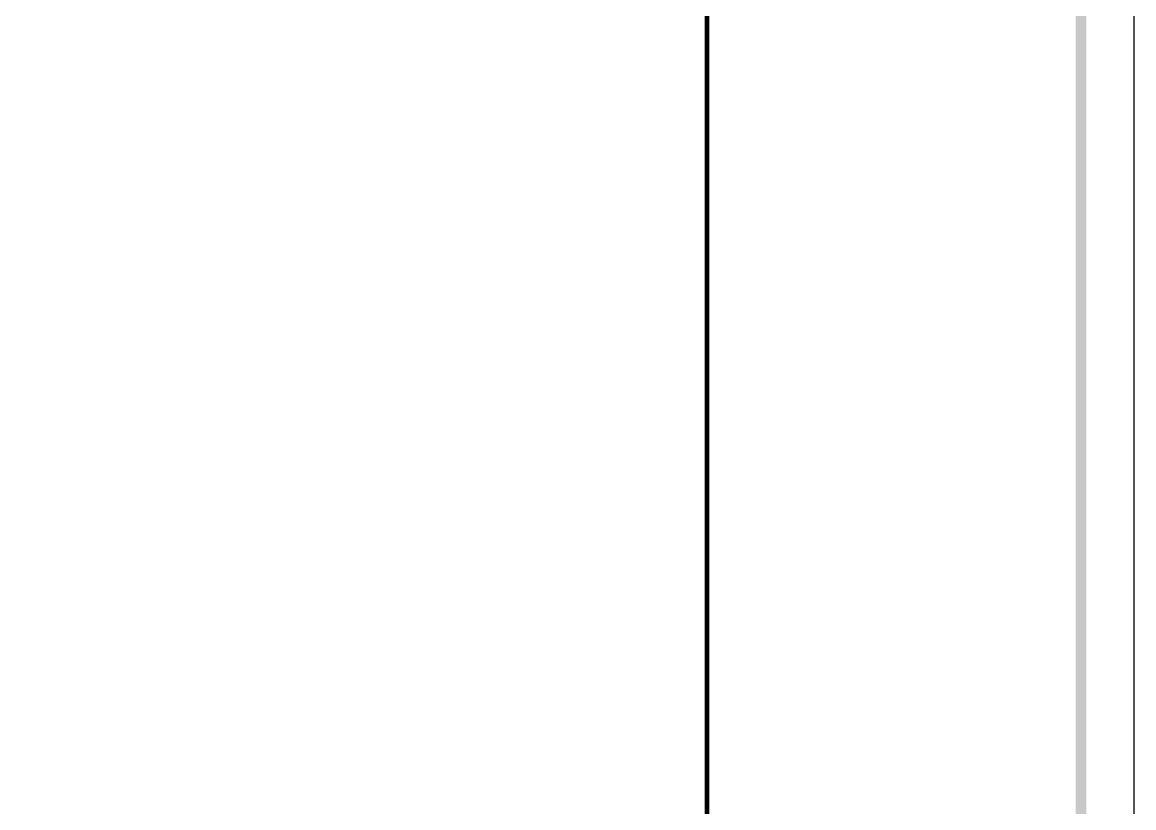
# Paper-space layout 'G2.00 图纸索引' of a CAD drawing. Header units: millimetres. Extents: x 0 to 841, y 0 to 594.
# Drawn here: x 630.7 to 841, y 297 to 445.5 of the extents above; entities that cross this region are included whole.
import ezdxf

# ---------------------------------------------------------------- set-up
doc = ezdxf.new("R2010")
doc.units = ezdxf.units.MM
doc.layers.add('TB_A1$0$上海中建-图名', color=7, linetype='Continuous')
doc.layers.add('TB_A1$0$上海中建-图框', color=24, linetype='Continuous')

# ---------------------------------------------------------------- blocks, each defined once
blk = doc.blocks.new('TB_A1$0$上海中建A1图框F版')
at = {"layer": 'TB_A1$0$上海中建-图框'}
for p, q in [((84100, 59400), (84100, 0)), ((76000, 1100), (76000, 58300)), ((76060, 1100), (76060, 58300))]:
    blk.add_line(p, q, dxfattribs=at)
blk.add_lwpolyline([(2600, 58300), (76000, 58300), (76000, 1100), (2600, 1100)], close=True, dxfattribs=at)
at = {"layer": 'TB_A1$0$上海中建-图框', "const_width": 60}
blk.add_lwpolyline([(76030, 1100), (76030, 58300)], dxfattribs=at)
at = {"layer": 'TB_A1$0$上海中建-图框'}
blk.add_trace([(83000, 900), (83200, 900), (83000, 58300), (83200, 58500)], dxfattribs=at)
blk = doc.blocks.new('TB_A1', base_point=(71770.76, 112758.29))
at = {"layer": 'TB_A1$0$上海中建-图名', "xscale": 0.01, "yscale": 0.01, "zscale": 0.01}
blk.add_blockref('TB_A1$0$上海中建A1图框F版', (0, 0), dxfattribs=at)

psp = doc.layouts.new('G2.00 图纸索引')

# ---------------------------------------------------------------- block references
psp.add_blockref('TB_A1', (71770.76, 112758.29))

doc.saveas('drawing.dxf')
